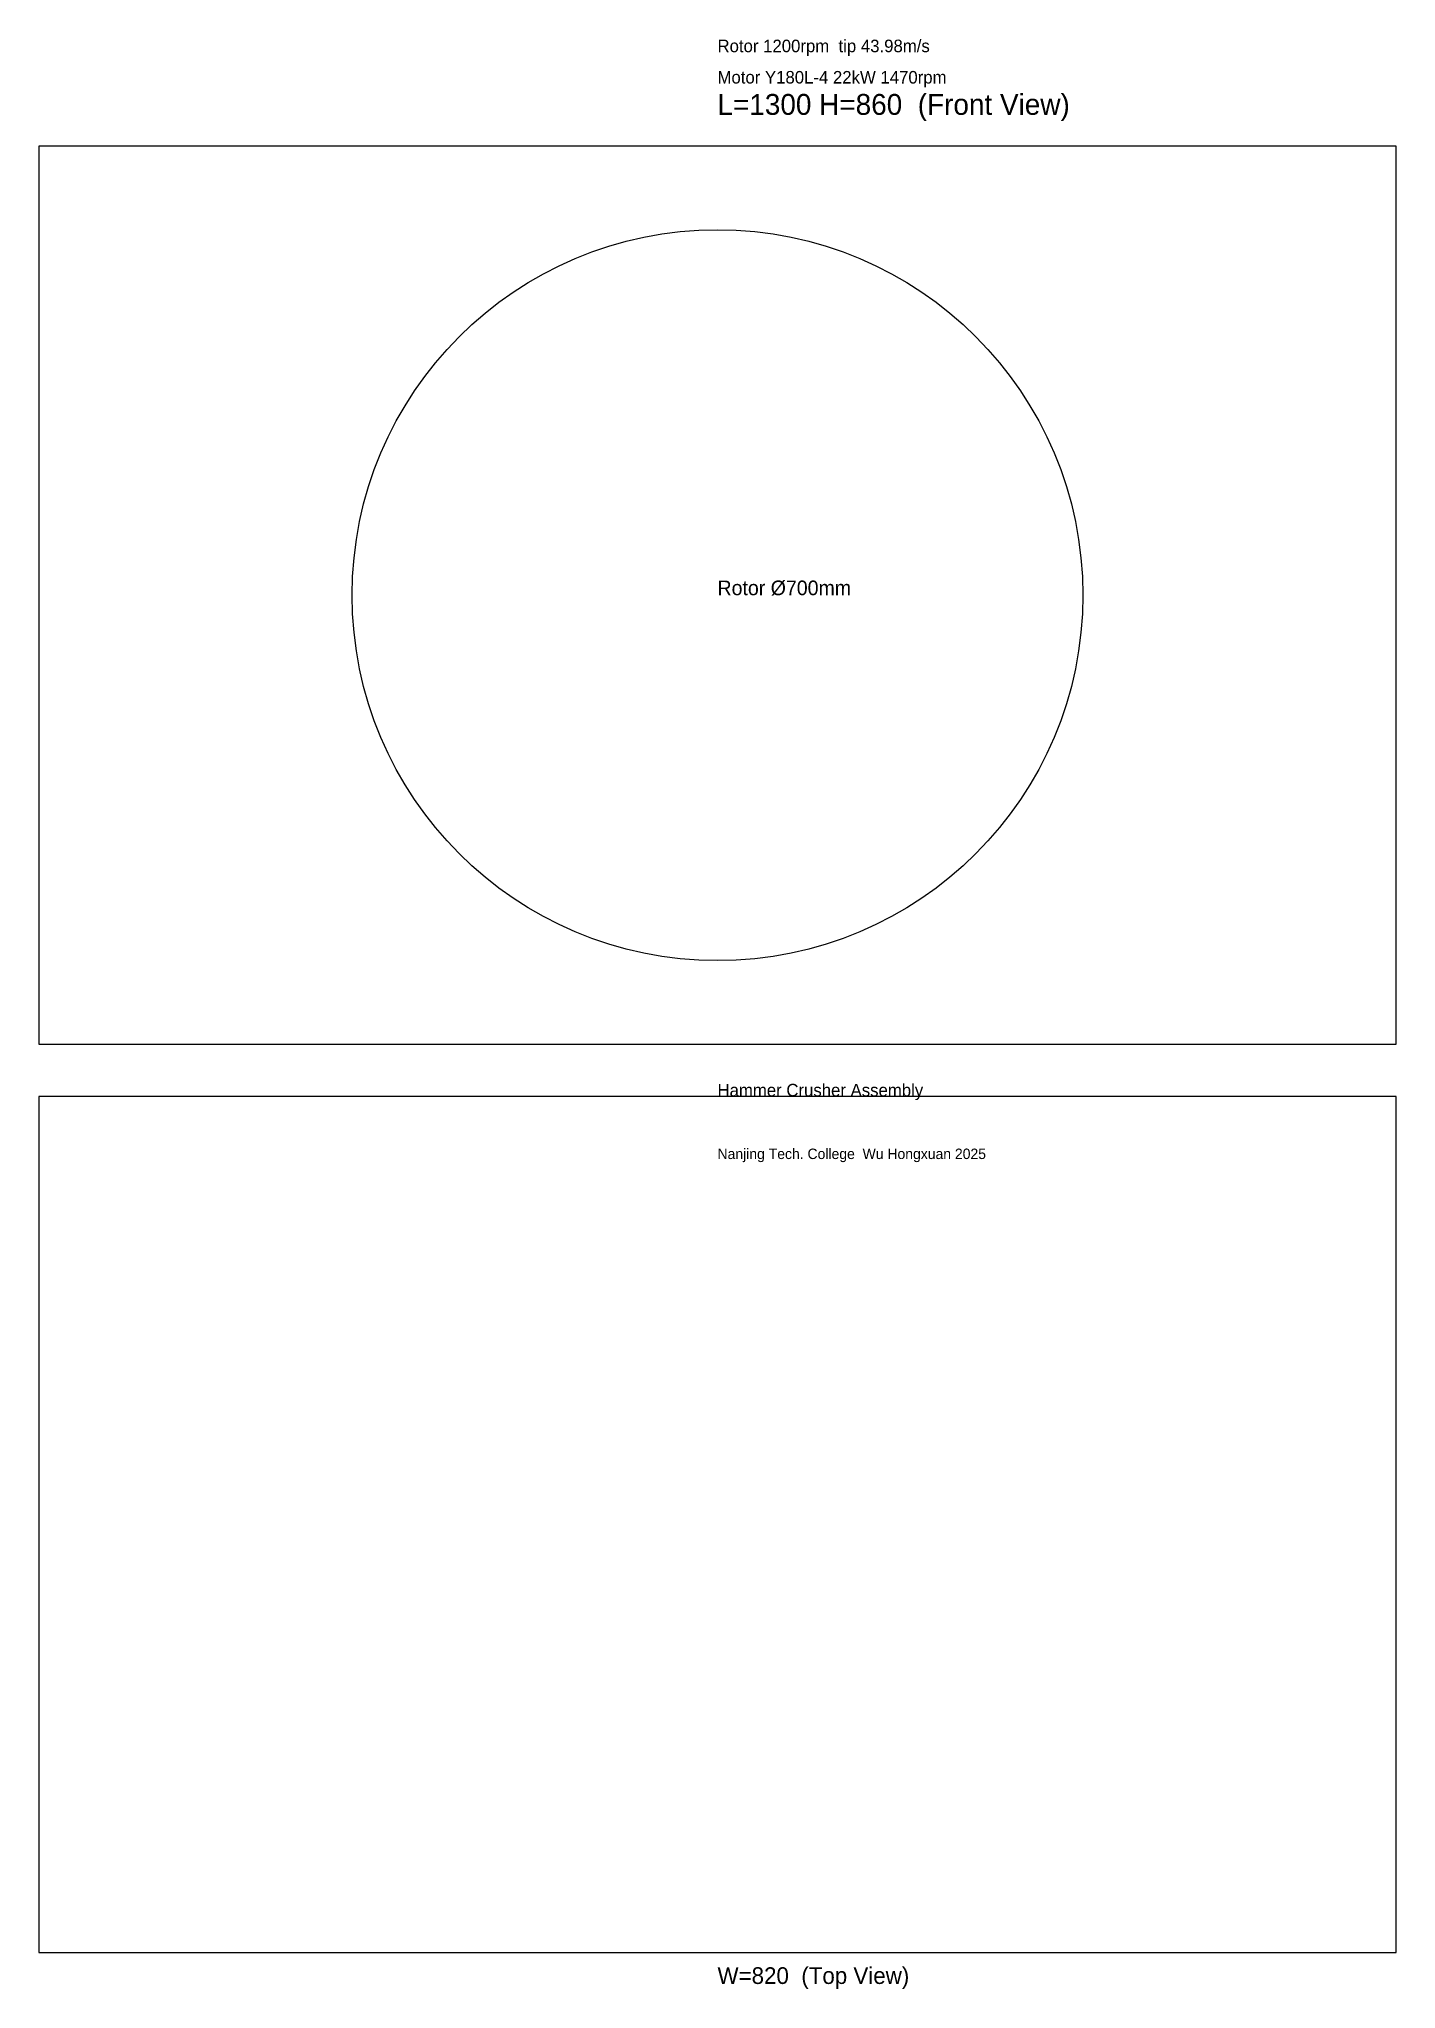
# Model space of a CAD drawing. Header units: millimetres. Extents: x 0 to 1300, y -905 to 963.
import ezdxf

# ---------------------------------------------------------------- set-up
doc = ezdxf.new("R2010")
doc.units = ezdxf.units.MM

msp = doc.modelspace()

# ---------------------------------------------------------------- linework, layer by layer
for p, q in [((1300, 860), (0, 860)), ((0, 860), (0, 0)), ((1300, 0), (1300, 860)), ((0, 0), (1300, 0)), ((1300, -50), (0, -50)), ((0, -50), (0, -870)), ((1300, -870), (1300, -50)), ((0, -870), (1300, -870))]:
    msp.add_line(p, q)
msp.add_circle((650, 430), 350)

# ---------------------------------------------------------------- texts
at = {"layer": 'DIM'}
for s, height, p in [('Rotor 1200rpm  tip 43.98m/s', 12, (650, 950)), ('Motor Y180L-4 22kW 1470rpm', 12, (650, 920)), ('L=1300 H=860  (Front View)', 20, (650, 890)), ('Rotor %%c700mm', 14, (650, 430)), ('Hammer Crusher Assembly', 12, (650, -50)), ('Nanjing Tech. College  Wu Hongxuan 2025', 10, (650, -110)), ('W=820  (Top View)', 16, (650, -900))]:
    msp.add_text(s, height=height, dxfattribs=at).set_placement(p)

doc.saveas('drawing.dxf')
